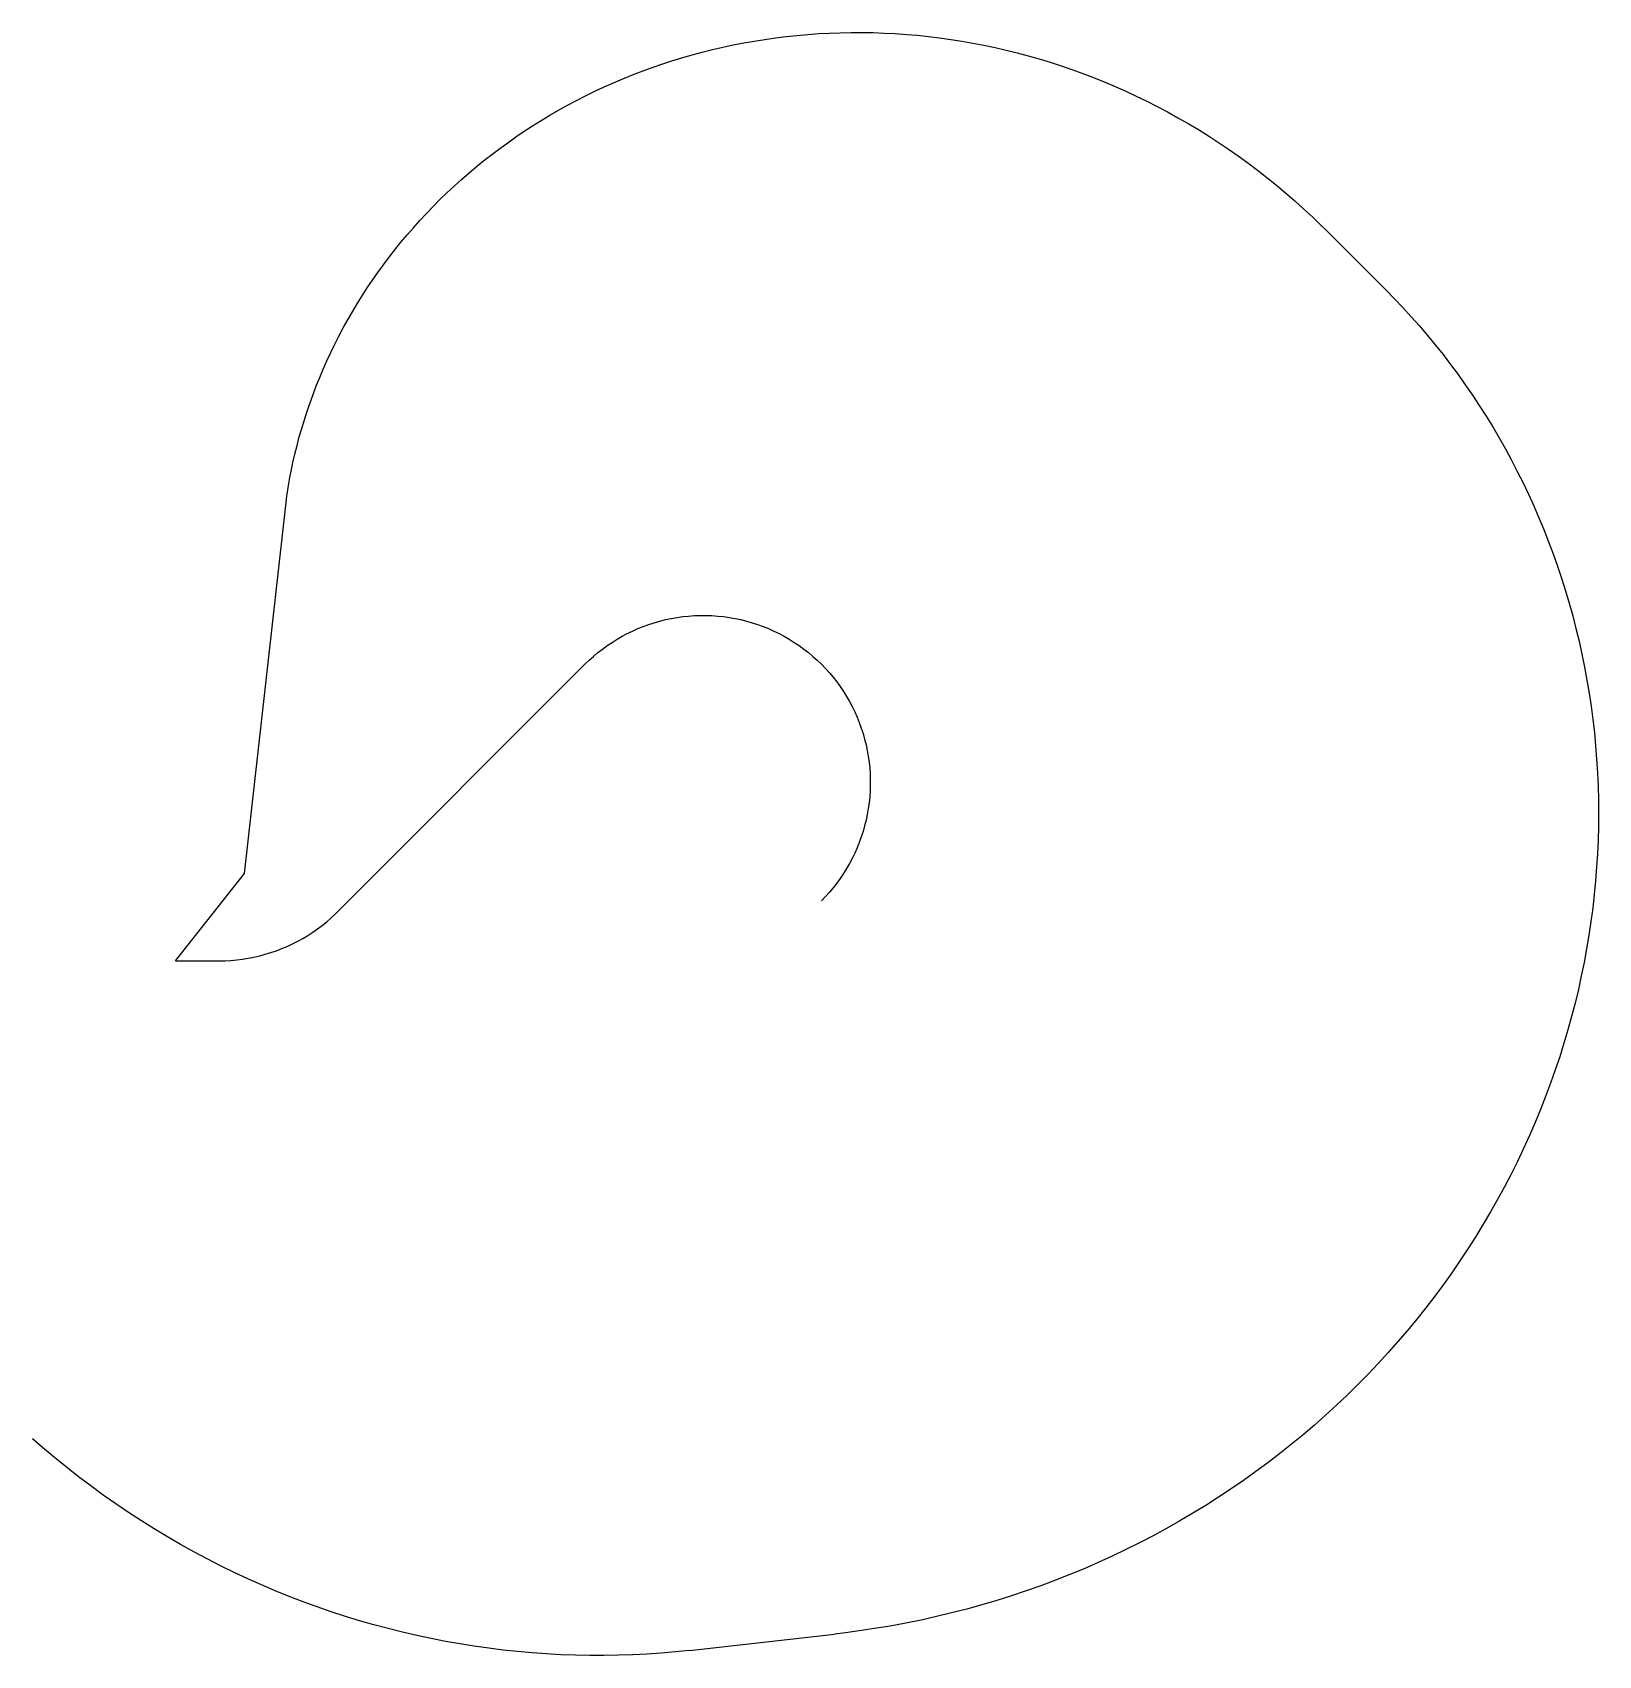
# Model space of a CAD drawing. Header units: metres. Extents: x -803 to 7989, y -3901 to 5212.
import ezdxf

# ---------------------------------------------------------------- set-up
doc = ezdxf.new("R2010")
doc.units = ezdxf.units.M

msp = doc.modelspace()

# ---------------------------------------------------------------- linework, layer by layer
at = {"layer": 'NorminalTrack', "color": 1}
msp.add_lwpolyline([(0, 0), (245.7, 0), (245.7, 0), (278.4, 0.6), (311.1, 2.3), (343.8, 5.1), (376.3, 9.1), (408.6, 14.3), (440.8, 20.5), (472.7, 27.9), (504.3, 36.4), (535.6, 45.9), (566.6, 56.6), (597.2, 68.3), (627.3, 81.1), (657, 95), (686.2, 109.8), (714.9, 125.7), (742.9, 142.6), (770.4, 160.4), (797.2, 179.2), (823.4, 198.9), (848.9, 219.5), (873.6, 241), (897.5, 263.4), (909.2, 274.8), (909.2, 274.8), (2298.9, 1664.6), (2298.9, 1664.6), (2322.5, 1687.3), (2346.8, 1709.2), (2371.9, 1730.3), (2397.7, 1750.5), (2424.2, 1769.7), (2451.4, 1788), (2479.2, 1805.4), (2507.5, 1821.8), (2536.5, 1837.1), (2565.9, 1851.5), (2595.8, 1864.8), (2626.2, 1877.1), (2657, 1888.3), (2688.1, 1898.4), (2719.6, 1907.4), (2751.4, 1915.4), (2783.4, 1922.2), (2815.7, 1927.9), (2848.1, 1932.4), (2880.7, 1935.8), (2913.4, 1938.1), (2946.1, 1939.3), (2978.9, 1939.3), (3011.6, 1938.1), (3044.3, 1935.8), (3076.8, 1932.4), (3109.3, 1927.9), (3141.5, 1922.2), (3173.6, 1915.4), (3205.4, 1907.4), (3236.8, 1898.4), (3268, 1888.3), (3298.8, 1877.1), (3329.1, 1864.8), (3359.1, 1851.5), (3388.5, 1837.1), (3417.4, 1821.8), (3445.8, 1805.4), (3473.6, 1788), (3500.7, 1769.7), (3527.2, 1750.5), (3553, 1730.3), (3578.1, 1709.2), (3602.5, 1687.3), (3626, 1664.6), (3648.8, 1641), (3670.7, 1616.7), (3691.7, 1591.6), (3711.9, 1565.8), (3731.2, 1539.3), (3749.5, 1512.1), (3766.8, 1484.3), (3783.2, 1456), (3798.6, 1427), (3813, 1397.6), (3826.3, 1367.7), (3838.5, 1337.3), (3849.7, 1306.5), (3859.9, 1275.4), (3868.9, 1243.9), (3876.8, 1212.1), (3883.6, 1180.1), (3889.3, 1147.8), (3893.9, 1115.4), (3897.3, 1082.8), (3899.6, 1050.1), (3900.7, 1017.4), (3900.7, 984.7), (3899.6, 951.9), (3897.3, 919.2), (3893.9, 886.7), (3889.3, 854.2), (3883.6, 822), (3876.8, 789.9), (3868.9, 758.2), (3859.9, 726.7), (3849.7, 695.5), (3838.5, 664.7), (3826.3, 634.4), (3813, 604.4), (3798.6, 575), (3783.2, 546.1), (3766.8, 517.7), (3749.5, 489.9), (3731.2, 462.8), (3711.9, 436.3), (3691.7, 410.5), (3670.7, 385.4), (3648.8, 361), (3626, 337.5)], dxfattribs=at)
at = {"layer": 'SubLines', "color": 5}
for p, q in [((6461.5, 4099.4), (6794.6, 3766.3)), ((2885.4, -3872), (3699, -3780.3))]:
    msp.add_line(p, q, dxfattribs=at)
msp.add_lwpolyline([(0, 0), (386.7, 489.8), (621.6, 2573.3), (625.9, 2608.6), (630.8, 2643.8), (636.3, 2678.9), (642.5, 2714), (649.2, 2748.9)], dxfattribs=at)
at = {"layer": 'WindSpiral', "color": 3}
for points in [[(649.2, 2748.9), (659.4, 2797.1), (670.5, 2845.3), (682.4, 2893.4), (695.2, 2941.5), (708.9, 2989.5), (723.5, 3037.4), (739, 3085.2), (755.3, 3132.9), (772.6, 3180.4), (790.7, 3227.8), (809.7, 3274.9), (829.6, 3321.9), (850.3, 3368.7), (872, 3415.3), (894.5, 3461.6), (917.9, 3507.6), (942.2, 3553.4), (967.3, 3598.9), (993.3, 3644.1), (1020.2, 3688.9), (1047.9, 3733.4), (1076.5, 3777.6), (1106, 3821.4), (1136.3, 3864.8), (1167.5, 3907.7), (1199.4, 3950.3), (1232.3, 3992.4), (1265.9, 4034.1), (1300.4, 4075.3), (1335.7, 4115.9), (1371.8, 4156.1), (1408.7, 4195.8), (1446.4, 4234.9), (1484.9, 4273.5), (1524.2, 4311.5), (1564.2, 4349), (1605, 4385.8), (1646.6, 4422), (1688.9, 4457.6), (1732, 4492.6), (1775.8, 4526.9), (1820.3, 4560.5), (1865.5, 4593.4), (1911.4, 4625.6), (1958, 4657.1), (2005.2, 4687.9), (2053.1, 4717.9), (2101.7, 4747.2), (2150.9, 4775.7), (2200.8, 4803.4), (2251.3, 4830.3), (2302.3, 4856.4), (2354, 4881.7), (2406.2, 4906.1), (2459, 4929.7), (2512.3, 4952.4), (2566.2, 4974.2), (2620.6, 4995.2), (2675.5, 5015.2), (2730.9, 5034.4), (2786.8, 5052.6), (2843.1, 5069.9), (2899.9, 5086.2), (2957.1, 5101.6), (3014.7, 5116.1), (3072.8, 5129.5), (3131.1, 5142), (3189.9, 5153.5), (3249, 5164), (3308.5, 5173.5), (3368.2, 5182), (3428.3, 5189.4), (3488.6, 5195.8), (3549.2, 5201.2), (3610, 5205.5), (3671.1, 5208.8), (3732.3, 5211), (3793.8, 5212.1), (3855.4, 5212.2), (3917.1, 5211.2), (3979, 5209.1), (4041, 5205.9), (4103.1, 5201.7), (4165.3, 5196.3), (4227.5, 5189.8), (4289.8, 5182.3), (4352.1, 5173.6), (4414.3, 5163.8), (4476.6, 5152.9), (4538.8, 5140.9), (4600.9, 5127.8), (4663, 5113.5), (4724.9, 5098.1), (4786.8, 5081.6), (4848.4, 5064), (4910, 5045.3), (4971.3, 5025.5), (5032.4, 5004.5), (5093.3, 4982.4), (5153.9, 4959.2), (5214.3, 4934.9), (5274.4, 4909.5), (5334.2, 4882.9), (5393.7, 4855.3), (5452.8, 4826.6), (5511.5, 4796.7), (5569.8, 4765.8), (5627.8, 4733.8), (5685.3, 4700.6), (5742.3, 4666.5), (5798.9, 4631.2), (5855, 4594.9), (5910.6, 4557.5), (5965.6, 4519), (6020.1, 4479.5), (6074, 4439), (6127.4, 4397.4), (6180.1, 4354.8), (6232.2, 4311.2), (6283.6, 4266.6), (6334.4, 4221), (6384.5, 4174.4), (6433.9, 4126.8), (6461.5, 4099.4)], [(6794.6, 3766.3), (6842.9, 3717.2), (6890.3, 3667.2), (6937, 3616.2), (6983, 3564.4), (7028.1, 3511.5), (7072.3, 3457.8), (7115.8, 3403.2), (7158.3, 3347.8), (7200, 3291.4), (7240.8, 3234.2), (7280.7, 3176.2), (7319.6, 3117.4), (7357.6, 3057.8), (7394.6, 2997.3), (7430.7, 2936.1), (7465.7, 2874.2), (7499.8, 2811.5), (7532.8, 2748), (7564.8, 2683.9), (7595.7, 2619.1), (7625.5, 2553.6), (7654.3, 2487.4), (7682, 2420.7), (7708.5, 2353.2), (7734, 2285.2), (7758.2, 2216.6), (7781.4, 2147.5), (7803.4, 2077.8), (7824.2, 2007.6), (7843.8, 1936.8), (7862.2, 1865.6), (7879.4, 1793.9), (7895.4, 1721.8), (7910.1, 1649.3), (7923.7, 1576.3), (7935.9, 1503), (7946.9, 1429.3), (7956.7, 1355.3), (7965.2, 1280.9), (7972.4, 1206.3), (7978.2, 1131.4), (7982.8, 1056.2), (7986.1, 980.9), (7988.1, 905.3), (7988.8, 829.5), (7988.1, 753.6), (7986.1, 677.5), (7982.8, 601.4), (7978.1, 525.1), (7972.1, 448.8), (7964.8, 372.4), (7956.1, 296), (7946, 219.7), (7934.6, 143.3), (7921.8, 67), (7907.7, -9.2), (7892.2, -85.3), (7875.4, -161.3), (7857.2, -237.1), (7837.6, -312.8), (7816.7, -388.2), (7794.4, -463.4), (7770.8, -538.4), (7745.8, -613.1), (7719.4, -687.5), (7691.7, -761.6), (7662.7, -835.3), (7632.3, -908.7), (7600.6, -981.7), (7567.5, -1054.2), (7533.1, -1126.3), (7497.4, -1197.9), (7460.4, -1269.1), (7422, -1339.7), (7382.4, -1409.7), (7341.4, -1479.3), (7299.2, -1548.2), (7255.7, -1616.5), (7210.9, -1684.1), (7164.9, -1751.1), (7117.6, -1817.5), (7069, -1883.1), (7019.2, -1947.9), (6968.2, -2012.1), (6916, -2075.4), (6862.6, -2137.9), (6808, -2199.7), (6752.2, -2260.5), (6695.3, -2320.5), (6637.2, -2379.7), (6577.9, -2437.9), (6517.6, -2495.1), (6456.1, -2551.4), (6393.6, -2606.8), (6330, -2661.1), (6265.3, -2714.5), (6199.5, -2766.7), (6132.8, -2818), (6065, -2868.1), (5996.3, -2917.2), (5926.5, -2965.1), (5855.8, -3011.9), (5784.2, -3057.5), (5711.6, -3102), (5638.2, -3145.2), (5563.8, -3187.3), (5488.6, -3228.1), (5412.6, -3267.7), (5335.7, -3306), (5258.1, -3343.1), (5179.6, -3378.8), (5100.4, -3413.3), (5020.5, -3446.4), (4939.9, -3478.1), (4858.5, -3508.5), (4776.5, -3537.6), (4693.9, -3565.2), (4610.6, -3591.5), (4526.7, -3616.3), (4442.3, -3639.7), (4357.3, -3661.7), (4271.8, -3682.3), (4185.8, -3701.3), (4099.3, -3718.9), (4012.4, -3735), (3925, -3749.6), (3837.3, -3762.8), (3749.1, -3774.4), (3699, -3780.3)], [(2885.4, -3872), (2806.2, -3880.2), (2726.6, -3887.1), (2646.9, -3892.6), (2566.8, -3896.7), (2486.6, -3899.4), (2406.2, -3900.7), (2325.6, -3900.6), (2244.8, -3899.1), (2164, -3896.2), (2083, -3891.9), (2002, -3886.1), (1920.9, -3878.9), (1839.8, -3870.3), (1758.7, -3860.2), (1677.7, -3848.7), (1596.7, -3835.8), (1515.8, -3821.5), (1434.9, -3805.6), (1354.3, -3788.4), (1273.8, -3769.7), (1193.4, -3749.6), (1113.3, -3728), (1033.4, -3705), (953.8, -3680.6), (874.5, -3654.7), (795.5, -3627.4), (716.8, -3598.6), (638.5, -3568.5), (560.6, -3536.9), (483.1, -3503.9), (406, -3469.5), (329.4, -3433.6), (253.3, -3396.4), (177.7, -3357.8), (102.7, -3317.8), (28.3, -3276.4), (-45.6, -3233.7), (-118.8, -3189.5), (-191.4, -3144.1), (-263.3, -3097.2), (-334.6, -3049.1), (-405.1, -2999.6), (-474.8, -2948.8), (-543.8, -2896.7), (-612, -2843.3), (-679.3, -2788.6), (-745.9, -2732.6), (-802.8, -2683.1)]]:
    msp.add_lwpolyline(points, dxfattribs=at)

doc.saveas('drawing.dxf')
